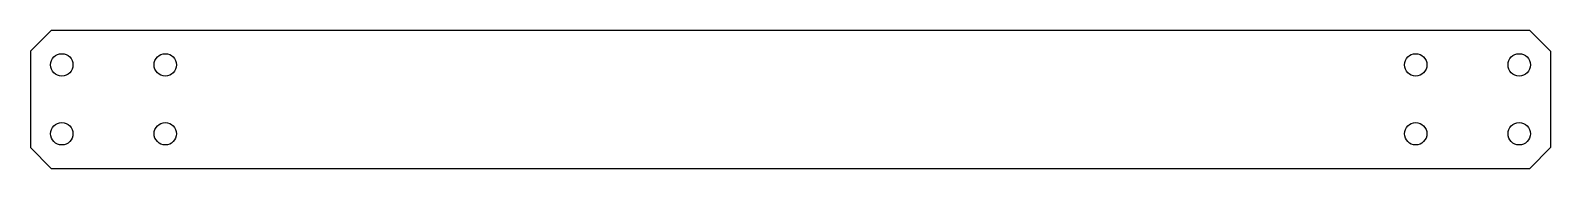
# Model space of a CAD drawing. Extents: x 38 to 259, y -75 to -55.
import ezdxf

# ---------------------------------------------------------------- set-up
doc = ezdxf.new("R2010")
doc.units = 0
doc.layers.add('랹샌뻮_1', color=7, linetype='CONTINUOUS')

msp = doc.modelspace()

# ---------------------------------------------------------------- linework, layer by layer
at = {"layer": '랹샌뻮_1', "color": 7}
for points in [[(255.53, -55.49), (41.47, -55.49), (38.49, -58.48), (38.49, -72.45), (41.47, -75.49)], [(255.53, -55.49), (258.51, -58.48), (258.51, -72.45)], [(41.47, -75.49), (255.53, -75.49), (258.51, -72.45)]]:
    msp.add_lwpolyline(points, dxfattribs=at)
for points in [[(41.41, -60.48), (41.41, -61.37), (42.13, -62.1), (43.03, -62.1), (43.92, -62.1), (44.65, -61.37), (44.65, -60.48), (44.65, -59.58), (43.92, -58.86), (43.03, -58.86), (42.13, -58.86), (41.41, -59.58), (41.41, -60.48)], [(56.39, -60.48), (56.39, -61.37), (57.12, -62.1), (58.01, -62.1), (58.91, -62.1), (59.63, -61.37), (59.63, -60.48), (59.63, -59.58), (58.91, -58.86), (58.01, -58.86), (57.12, -58.86), (56.39, -59.58), (56.39, -60.48)], [(237.37, -60.48), (237.37, -61.37), (238.09, -62.1), (238.99, -62.1), (239.88, -62.1), (240.61, -61.37), (240.61, -60.48), (240.61, -59.58), (239.88, -58.86), (238.99, -58.86), (238.09, -58.86), (237.37, -59.58), (237.37, -60.48)], [(252.35, -60.48), (252.35, -61.37), (253.08, -62.1), (253.97, -62.1), (254.87, -62.1), (255.59, -61.37), (255.59, -60.48), (255.59, -59.58), (254.87, -58.86), (253.97, -58.86), (253.08, -58.86), (252.35, -59.58), (252.35, -60.48)], [(41.41, -70.45), (41.41, -71.34), (42.13, -72.07), (43.03, -72.07), (43.92, -72.07), (44.65, -71.34), (44.65, -70.45), (44.65, -69.55), (43.92, -68.83), (43.03, -68.83), (42.13, -68.83), (41.41, -69.55), (41.41, -70.45)], [(56.39, -70.45), (56.39, -71.34), (57.12, -72.07), (58.01, -72.07), (58.91, -72.07), (59.63, -71.34), (59.63, -70.45), (59.63, -69.55), (58.91, -68.83), (58.01, -68.83), (57.12, -68.83), (56.39, -69.55), (56.39, -70.45)], [(237.37, -70.45), (237.37, -71.34), (238.09, -72.07), (238.99, -72.07), (239.88, -72.07), (240.61, -71.34), (240.61, -70.45), (240.61, -69.55), (239.88, -68.83), (238.99, -68.83), (238.09, -68.83), (237.37, -69.55), (237.37, -70.45)], [(252.35, -70.45), (252.35, -71.34), (253.08, -72.07), (253.97, -72.07), (254.87, -72.07), (255.59, -71.34), (255.59, -70.45), (255.59, -69.55), (254.87, -68.83), (253.97, -68.83), (253.08, -68.83), (252.35, -69.55), (252.35, -70.45)]]:
    msp.add_open_spline(points, degree=3, knots=[0, 0, 0, 0, 1, 1, 1, 2, 2, 2, 3, 3, 3, 4, 4, 4, 4], dxfattribs=at)

doc.saveas('drawing.dxf')
